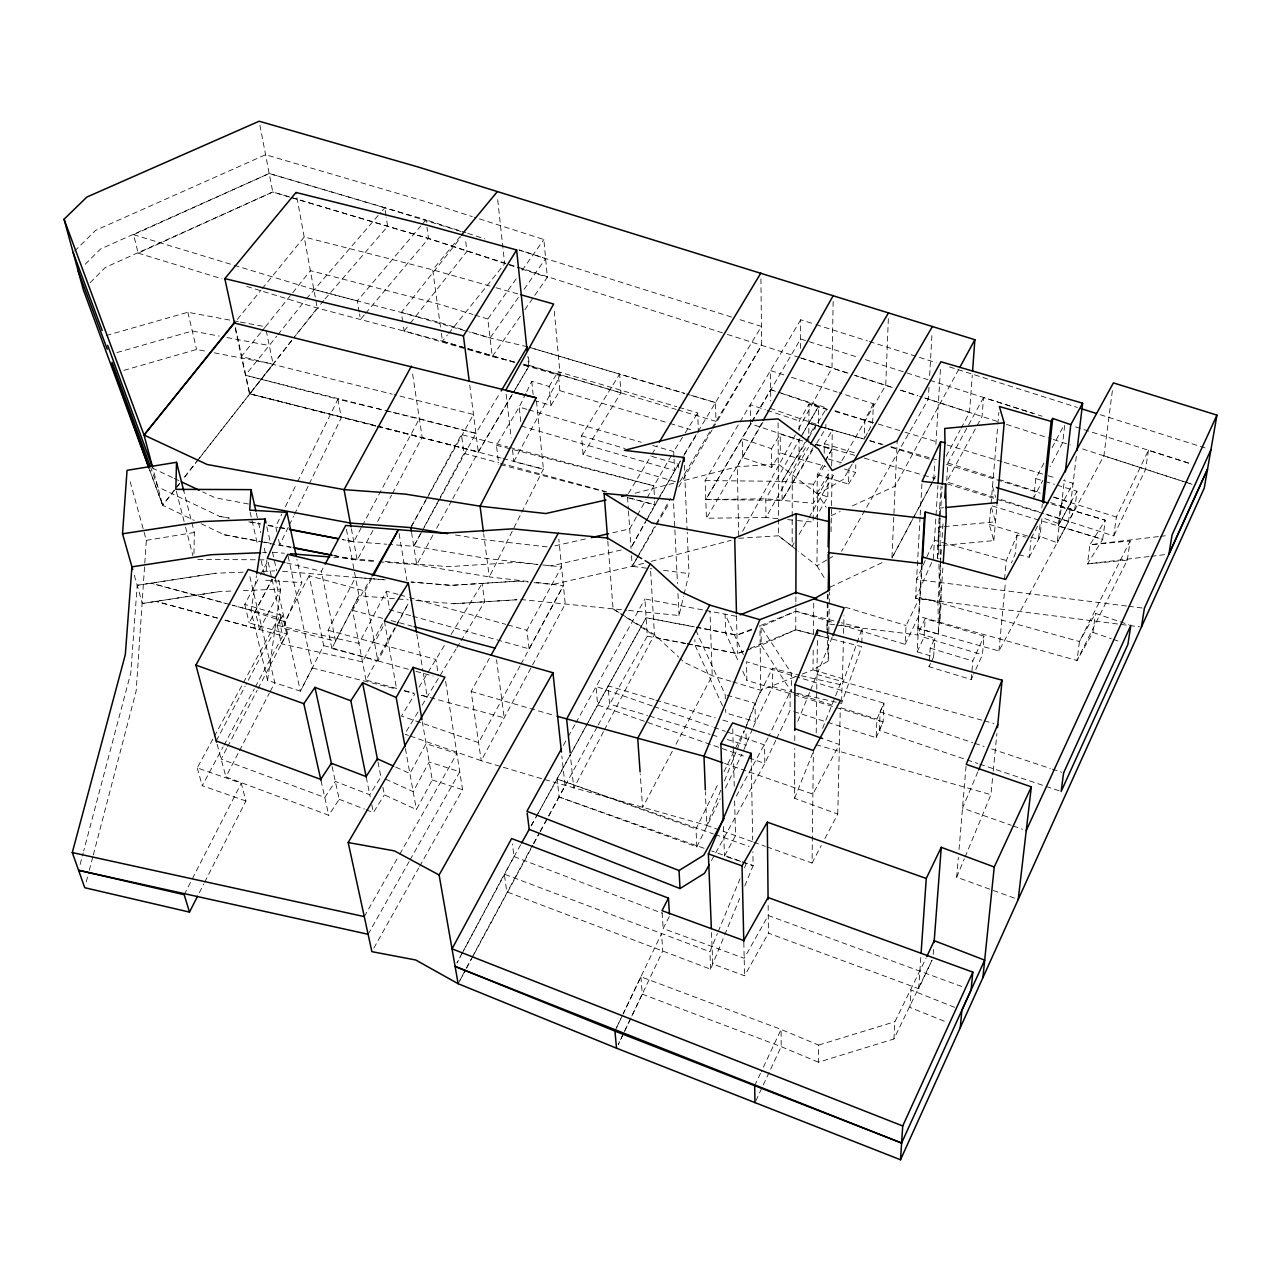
<?xml version="1.0" encoding="UTF-8"?>
<svg xmlns="http://www.w3.org/2000/svg" width="1281" height="1281" viewBox="0 0 1281 1281"><rect width="100%" height="100%" fill="white"/><g stroke="black" fill="none" stroke-linecap="round" stroke-linejoin="round"><path stroke-width="0.75" stroke-dasharray="5 3.75" d="M738.785 538.308L778.576 535.778L792.154 546.395L792.186 518.517M792.202 516.531L792.266 474.723L808.487 447.437M824.916 838.543L837.758 814.059L794.604 798.303L794.748 748.456M794.764 740.626L794.796 732.492M746.567 650.364L761.234 645.24L795.757 629.788L795.853 603.783M795.853 601.814L795.869 595.777M738.224 424.924L705.126 480.583L706.439 518.229L765.942 517.508L799.008 458.854L799.104 440.04L802.034 434.948M799.136 430.48L799.184 420.921L809.048 404.091L827.67 409.392M800.577 348.4L800.705 319.77L814.076 323.997M808.727 442.073L809.048 404.091L826.133 409.007L826.069 412.834M824.468 465.724L813.547 484.298L813.147 522.088L795.453 520.374M815.084 429.167L815.132 425.34L832.314 430.096L831.641 468.045M813.211 650.156L812.987 669.851L802.178 674.078M813.387 634.415L813.739 602.903M766.935 846.885L812.074 863.042L813.387 750.474M815.1 518.709L827.798 496.852L817.07 493.345L817.294 474.562L824.147 462.729M817.454 522.008L816.91 565.786L826.005 580.581M817.486 520.022L817.79 494.146L778.272 464.074L737.264 466.732L681.364 481.208M816.205 733.004L817.422 637.986M824.179 453.266L824.323 443.706L832.314 430.096M816.686 443.258L825.829 428.158L825.893 424.315M768.152 905.411L768.44 933.16L918.653 988.708L932.056 960.126L893.93 1038.987L818.399 1062.221L818.671 1045.072L781.106 1029.444L640.9 976.795L621.621 1017.082M827.798 496.852L828.231 470.431M827.366 594.128L827.078 629.708M827.478 633.887L828.167 594.544M833.146 301.451L831.993 368.015L796.43 432.978M822.578 728.377L842.466 678.69L812.987 669.851L828.263 661.06L829.255 605.833M829.287 603.863L829.512 592.03M193.959 553.616L194.344 532.48L183.743 490.751M831.049 531.791L832.17 470.495M837.758 814.059L840.288 708.441M841.649 701.604L842.049 685.047L856.413 644.615M842.466 678.69L843.378 641.285M843.571 633.406L844.003 615.681M817.294 474.562L848.55 484.122L849.031 465.019M848.55 484.122L855.612 472.449L855.82 464.795M861.793 642.918L862.273 628.074L841.393 622.79M868.486 431.04L872.665 422.97L873.322 403.787L839.055 392.707M888.341 318.649L885.731 385.325L839.936 464.138M827.526 722.276L876.172 737.712L876.925 719.105L883.954 703.189L746.519 661.733L746.871 680.403L792.282 694.222M879.342 730.474L880.143 711.836L883.954 703.189L883.121 721.844L879.342 730.474L977.819 763.508M932.808 481.448L891.944 558.004L897.18 440.824M841.041 624.952L905.091 644.359L906.083 625.496L919.742 597.41L1079.467 641.525L1095.495 613.423L1128.961 624.76M920.078 516.996L915.547 598.227L1127.568 625.272M920.19 515.01L921.952 483.305M928.981 387.374L928.325 399.16L841.537 551.278M929.654 375.589L932.088 332.403M893.93 1038.987L894.923 1021.694L925.971 958.3M836.717 625.048L917.58 634.944L921.583 565.513M931.335 661.749L933.641 656.801L917.132 651.821L918.221 633.246L925.17 618.691L984.048 636.145L982.431 654.751L973.624 674.206M922.224 565.049L917.58 634.944M266.208 570.974L266.88 559.861M917.132 651.821L924.033 637.314L925.17 618.691M933.737 479.702L934.81 462.009M935.883 444.315L940.542 367.647M93.321 854.907L136.17 690.923L146.338 540.358L129.653 479.799M933.289 558.996L937.9 485.403M972.823 675.984L971.222 679.522L929.029 666.696L929.253 662.998M929.382 661.14L930.198 648.154L934.858 638.226L918.221 633.246M937.404 558.356L939.005 518.084M939.133 516.099L941.039 486.22M937.564 558.132L942.176 486.524M933.641 656.801L934.858 638.226M1112.372 390.753L1103.886 455.812L998.924 650.956L918.557 628.587L938.429 634.095L937.964 601.045L940.302 565.369M940.43 563.384L941.471 547.515M942.127 537.604L943.168 521.751M983.536 397.526L947.86 462.985L946.611 481.864L982.047 416.501L983.536 397.526L1032.726 413.235M938.429 634.095L943.056 564.921M918.653 988.708L920.959 955.226M243.166 572.159L215.592 573.248L137.195 585.305L130.79 672.925L83.697 850.936M961.118 428.222L969.525 412.434L972.279 375.093M933.192 954.409L933.641 948.42M971.222 679.522L972.775 660.98L984.048 636.145M1014.488 898.125L956.683 877.213L958.364 857.405M959.021 849.575L966.034 766.342M943.088 545.402L993.832 540.598L989.284 524.409L990.789 506.716M944.337 526.619L995.497 521.767L990.902 505.547L997.675 426.173M997.851 424.203L998.86 412.418M993.832 540.598L997.002 504.538M1004.544 579.284L1006.306 560.502L1017.082 535.042L1025.857 537.155M998.924 650.956L1005.505 581.446M965.057 857.037L990.934 794.684L993.047 772.971M993.239 771.002L996.906 733.485M1017.082 535.042L1015.241 553.872L1011.414 562.951M1043.951 463.098L1035.769 478.582L1033.815 497.508L1042.846 480.327M1018.715 554.705L1029.171 557.251L1030.933 540.294M989.284 524.409L1038.491 539.365L1040.172 523.641M1041.853 507.9L1042.286 503.977M1041.901 518.757L1039.996 536.451L1038.491 539.365M1064.671 425.42L1062.75 442.521L1050.084 466.588M1060.428 506.7L1105.295 520.198L1102.701 539.397L1058.218 525.883L1060.428 506.7L1073.094 483.321L1063.55 480.423M1029.171 557.251L1039.996 536.451L1057.177 542.712L1064.431 479.751M1076.296 456.42L1068.562 521.463L1057.177 542.712M947.027 483.818L1068.562 521.463L1074.679 510.126L1076.969 491.199L1056.361 484.891M905.091 644.359L918.653 616.337L1077.001 660.468L1092.917 632.43L1095.495 613.423M1046.049 514.145L1113.749 535.922L1116.375 517.012L1148.449 450.288L1190.385 463.658L1072.533 425.933M288.177 556.306L312.308 667.993L300.427 691.18L267.569 680.371L280.715 589.116L278.553 579.38M1127.312 560.117L1130.114 540.95L1089.939 544.777L1087.457 563.912L1127.312 560.117L1077.001 660.468L1079.467 641.525L1130.114 540.95M1148.449 450.288L1145.614 469.342L1113.749 535.922M267.569 680.371L251.06 610.925L256.44 575.713M628.587 610.445L679.026 615.504L683.558 596.45M684.022 594.544L689.002 573.6L687.208 532.255M86.259 881.92L88.789 872.281M89.286 870.343L92.824 856.845M80.111 864.483L83.185 852.874M857.053 642.774L862.273 628.074M752.523 728.857L742.772 752.379M753.228 727.032L772.587 686.616L772.443 668.218L799.392 675.327M746.583 725.174L755.037 703.253L772.443 668.218M720.787 790.185L706.744 825.364L543.56 779.248M724.486 780.93L736.319 751.323M737.071 749.465L744.469 730.955M745.206 729.113L760.738 690.235L759.905 625.528M794.604 798.303L813.099 752.107M797.791 721.363L809.768 692.06M810.521 690.219L832.218 637.105M520.646 844.771L504.298 874.17L506.812 891.832L710.619 969.205L724.277 935.915M724.71 934.858L739.665 898.429M744.773 885.988L753.116 865.636L752.876 851.737M710.619 969.205L709.898 951.719L717.424 933.481M718.177 931.655L740.002 878.766M744.517 867.813L746.775 862.353M354.533 572.303L358.952 595.729L335.574 641.189L283.037 628.202L301.868 582.615L296.904 559.205M956.683 877.213L964.305 858.862M977.835 771.803L962.511 808.135L1011.253 825.284M876.172 737.712L883.121 721.844L835.82 707.448M931.671 562.567L915.547 598.227L937.964 601.045M929.029 666.696L930.566 663.398M755.838 1100.843L781.17 1046.641L781.106 1029.444L761.282 1071.653M754.669 1085.712L760.45 1073.414M640.9 976.795L642.261 994.152L618.243 1044.591L662.725 951.046L661.572 933.513L623.399 1013.351M616.625 1027.538L622.55 1015.112M775.774 740.45L764.805 763.444L711.227 861.088M776.606 738.689L790.105 710.395L790.105 691.772L768.856 736.111M614.928 1031.093L620.789 1018.827M768.008 737.872L734.67 799.216M291.347 547.147L279.738 544.873L288.401 526.955M289.266 525.178L293.605 516.227M294.47 514.434L308.337 485.771M309.201 483.994L341.29 417.734L337.912 399.208L245.392 375.221L276.712 336.198M587.306 723.781L557.155 779.04L559.14 797.022L696.816 846.869L720.226 798.736M725.43 788.039L741.907 754.157M276.92 532.015L275.719 526.523L281.852 513.969M285.359 506.796L296.744 483.481M297.624 481.688L337.912 399.208L384.444 410.352M525.899 393.347L519.189 407.102L496.452 445.276L498.725 464.154M526.731 391.634L531.759 381.306L549.117 386.446L550.942 405.404L533.713 400.264M696.816 846.869L695.999 828.967L718.753 782.451M724.005 771.722L744.133 730.586M199.34 892.713L203.823 883.89M204.72 882.129L245.92 801.009L241.26 783.235L197.242 767.911L213.335 738.224M408.335 669.258L377.895 660.884L364.909 591.005L309.121 575.729L323.693 645.576L300.427 691.18L275.079 577.891M184.176 894.698L191.429 880.543M192.326 878.782L241.26 783.235M395.413 627.834L377.895 660.884L331.843 648.49L358.952 595.729L408.191 599.844M961.711 986.498L768.264 915.499L744.181 958.316L663.158 928.517L669.547 916.043M331.843 648.49L328.096 630.284L355.494 577.411L385.261 579.861M332.083 766.486L339.193 799.28L328.753 815.276L225.92 776.927L238.586 752.491M239.483 750.762L269.346 693.197M270.243 691.452L274.774 682.725L249.539 575.201M865.139 437.51L867.637 432.658M382.427 623.671L362.475 661.893L281.42 643.799L277.224 625.352L282.509 615.488L244.751 604.424L259.563 576.594M873.322 403.787L864.883 419.96L864.291 439.127L824.179 427.614M225.024 620.132L259.547 629.531L280.715 589.116L239.675 590.733M226.657 748.504L221.133 759.073L324.782 797.487L335.334 781.426L369.761 794.732L380.905 776.991M227.586 746.743L257.113 690.347M258.041 688.586L286.656 633.967L282.509 615.488L246.112 684.39M812.074 863.042L821.249 845.54M1031.125 538.42L1038.395 524.521M397.959 594.384L386.414 591.165L358.92 643.43L277.224 625.352M603.447 731.707L573.776 788.247L570.317 754.621M604.376 729.946L654.447 634.543L650.444 567.723M281.42 643.799L286.656 633.967L249.187 622.886L272.068 579.508M259.547 629.531L255.255 611.341L272.004 579.636M216.249 740.93L245.183 686.152M309.121 575.729L284.878 621.733L251.06 610.925M333.717 555.618L357.207 560.101L372.979 530.27M377.623 521.495L391.538 495.187M392.466 493.425L422.138 437.285L412.338 372.066M672.301 751.242L642.598 807.462L640.228 773.868M676.016 744.213L712.22 675.695L709.962 610.973M335.574 641.189L321.387 571.278L324.189 565.978M396.325 626.105L408.319 603.495L395.749 626.121M458.134 983.712L471.248 958.973M472.177 957.211L532.496 845.284M1052.149 447.597L1063.983 425.228M260.491 574.865L266.96 562.679M361.274 527.66L353.78 541.719L342.123 539.525L353.78 541.719L386.686 544.233M362.219 525.899L419.351 418.711L475.924 433.346L500.166 392.61M891.944 558.004L911.576 521.175M912.504 519.413L936.811 473.826M946.163 456.276L960.19 429.968M328.096 630.284L374.5 642.678L384.748 623.495M462.537 952.504L456.965 962.944L460.728 955.962M463.466 950.758L504.298 874.17L709.898 951.719M245.92 801.009L202.238 785.717L223.07 746.951M224.015 745.19L254.327 688.794M255.271 687.032L282.717 635.936L278.601 617.73L232.87 605.353M382.891 787.142L384.396 794.877L416.389 809.544L432.241 779.937L422.33 721.715M461.672 954.217L514.081 856.573L512.352 843.955M420.392 534.033L413.763 546.298L388.607 544.377M424.187 527.019L439.335 498.982M440.28 497.22L463.962 453.394L461.432 434.547L507.612 446.861M379.032 561.799L416.741 564.713L489.294 576.93L543.416 469.15L513.841 461.624L560.213 375.701L554.016 308.016M520.07 665.88L478.598 742.66L401.465 716.031L414.9 693.934M520.999 664.134L563.416 585.593L530.27 582.263M460.023 980.205L465.708 969.701M466.652 967.94L473.281 955.674M474.226 953.929L532.88 845.284M533.825 843.538L539.509 833.018M540.454 831.273L565.049 785.717L561.863 755.982M1058.218 525.883L1076.969 491.199M214.279 736.479L278.601 617.73M412.61 616.193L529.101 648.843L563.416 585.593M548.668 815.981L597.186 726.855M598.131 725.094L647.289 636.145L644.935 598.964L703.605 610.076M411.713 525.834L427.966 495.987M428.927 494.242L461.432 434.547M588.251 722.052L646.12 617.714L694.286 626.745M958.748 369.344L895.147 486.123L849.063 507.42M740.578 861.44L724.454 856.044L735.534 835.676L734.605 800.049M364.909 591.005L371.618 578.74M432.834 535.218L416.741 564.713L411.361 531.343M436.629 528.284L451.777 500.535M452.737 498.789L478.309 451.953L514.61 390.433M529.101 648.843L526.939 630.236L561.574 566.842L539.942 564.697M742.628 531.295L795.469 434.739M421.417 532.4L413.763 546.298L486.892 558.484L537.524 564.329M422.378 530.67L437.67 502.857M438.63 501.127L475.924 433.346L245.392 375.221M531.151 825.877L535.01 818.863M535.97 817.118L585.129 727.736M586.09 725.991L646.12 617.714L694.606 626.985M396.694 688.457L365.982 680.051L394.788 627.85M541.671 778.688L481.224 760.706L471.136 691.436L489.326 658.418M533.456 843.571L539.157 833.226M540.118 831.497L547.724 817.71M563.4 745.382L567.227 738.448M568.188 736.719L574.913 724.582M575.874 722.836L644.935 598.964M410.753 527.596L426.205 499.75M427.165 498.005L473.506 414.468L394.164 394.644M647.241 518.533L630.973 547.772L645.48 522.184M648.202 516.819L658.834 497.941M531.215 825.749L536.979 815.356M537.94 813.627L557.155 779.04L713.293 833.883M373.828 948.164L418.679 868.07M419.656 866.34L462.569 789.72L445.58 681.14M636.449 516.867L629.692 528.925L610.525 533.264M637.41 515.138L646.104 499.638M647.065 497.909L671.692 454.995M761.506 423.515L737.264 466.732L738.753 536.323M711.499 932.536L712.748 964.001L744.581 975.786L768.44 933.16M368.111 934.281L409.055 861.681M410.032 859.951L459.767 771.77L429.183 761.971L413.171 791.674L384.492 778.624M638.098 555.906L632.222 566.33L553.072 584.376L535.666 582.343M639.075 554.161L670.427 498.533M646.457 520.486L657.089 501.72M658.066 500.006L680.435 460.76M365.982 680.051L352.547 610.364L371.09 577.731M364.268 916.604L398.759 855.884M399.752 854.139L456.901 753.516L426.077 743.717L409.888 773.5L395.429 766.967M801.057 436.677L818.671 406.141L781.746 393.475M763.044 422.041L706.439 518.229M802.755 441.064L780.209 434.067L780.273 452.882L799.008 458.854L806.79 445.308M659.811 496.227L682.869 457.109M817.07 493.345L829.704 471.424M751.13 423.531L705.783 499.558L782.115 500.359L815.661 444.939M752.107 421.833L800.625 338.953L857.79 357.255M803.011 433.25L818.671 406.141L818.447 425.004L770.81 408.511M825.124 461.048L831.977 449.215L817.358 445.131M792.154 546.395L794.14 542.968M799.12 534.401L808.087 518.981M809.08 517.268L834.956 472.705M636.273 559.429L632.222 566.33L651.805 568.844M637.281 557.699L655.472 526.619M656.48 524.89L669.627 502.44M678.738 486.908L712.092 429.92M713.101 428.19L761.635 345.31L760.93 278.906M825.028 461.112L831.977 449.215L814.924 444.459M828.118 478.053L813.355 503.337L765.766 498.789L705.783 499.558L770.682 389.664L776.334 391.522M852.201 464.026L843.17 479.494L817.79 494.146L826.133 507.356M812.939 447.854L782.115 500.359L782.05 481.336L805.109 442.313M515.602 388.719L528.717 366.51L527.692 356.63M512.336 394.292L478.309 451.953L377.623 426.333M513.345 392.594L529.357 365.469L528.396 356.118M806.117 440.616L815.132 425.34M800.705 319.77L739.233 423.242M771.642 467.469L771.498 448.686L742.323 438.759L742.676 457.541L771.642 467.469L780.273 452.882M771.498 448.686L780.209 434.067M680.259 481.192L710.891 429.904M711.916 428.206L761.635 345.31L799.664 357.591M628.427 493.473L651.02 455.876M652.045 454.163L657.169 445.628M684.566 453.922L761.426 326.431L736.815 318.697M550.942 405.404L559.861 390.673L558.116 371.698L676.672 406.685M418.022 712.044L404.7 734.093L408.431 735.39M422.122 705.271L456.1 649.003M456.949 647.61L460.183 642.261M461.048 640.82L484.618 601.83L482.152 583.431L451.072 585.353L411.425 582.054M549.117 386.446L558.116 371.698M419.047 687.128L445.948 642.934M451.12 634.431L482.152 583.431L518.565 581.078L528.316 582.054M705.126 480.583L782.05 481.336L807.687 439.287M808.711 437.606L826.133 409.007M675.471 481.784L583.063 454.435L620.917 392.835L619.652 374.084L529.309 347.327M683.894 455.444L698.401 431.937L697.697 412.882L678.578 407.246M583.063 454.435L581.478 435.764L619.652 374.084L684.791 393.459L529.341 347.343M673.95 457.253L673.678 451.553L684.118 434.739M685.159 433.058L697.697 412.882M366.158 809.768L373.347 812.554L384.396 794.877M520.374 316.151L492.256 356.646L404.123 331.042L403.003 323.597M524.874 309.666L547.355 277.272L543.849 239.515L474.21 217.21M518.405 297.432L490.063 337.976L469.278 331.987M524.073 289.33L545.61 258.538L734.926 318.104M514.514 361.947L492.256 356.646L487.821 319.017L517.556 276.84M522.12 270.339L543.849 239.515M179.74 483.257L162.623 505.258L194.216 520.406M184.624 476.98L195.625 462.841M196.842 461.272L292.725 339.161M179.804 483.289L162.623 505.258L149.509 469.615M184.72 477.012L198.219 459.751M199.452 458.182L273.093 364.06L265.439 326.751L310.37 270.643L437.317 303.629L472.849 314.453M375.701 425.836L249.843 393.811L292.741 339.225M404.123 331.042L409.055 324.798M410.288 323.228L466.925 251.396L465.323 238.33M277.961 334.645L305.166 300.378M306.399 298.825L380.937 212.262M402.714 321.739L401.305 312.42L460.904 237.417M246.753 286.432L317.24 308.048L442.441 341.21L447.421 335.014M448.67 333.46L504.666 263.726L497.316 196.137M237.385 319.401L261.004 290.147M262.237 288.625L304.189 237.017L432.69 269.827L494.13 287.2M260.603 332.692L241.308 356.47L392.226 394.164M261.82 331.203L265.439 326.751L240.22 322.043M460.375 236.328L432.69 269.827L441.096 331.299M364.316 314.886L360.457 319.481L359.529 313.893M365.597 313.365L428.527 238.49L426.989 227.313M359.208 312.036L357.335 300.875L420.889 225.856M422.154 224.351L425.965 219.852L465.852 232.742M323.757 300.491L293.941 337.608L317.24 308.048L296.007 192.47M325.054 298.969L387.631 226.433L386.221 217.113M382.234 210.789L384.812 207.81L460.952 231.493M90.15 282.653L105.33 267.441L272.757 191.99L289.858 197.098M85.203 264.254L100.51 249.026L269.186 173.479L425.965 219.852L426.733 225.44M74.554 251.14L95.611 230.356L265.583 154.713L423.387 200.941L472.321 216.617M826.757 559.989L816.91 565.786L798.335 551.246M828.407 559.012L833.323 556.114M830.056 587.146L883.105 562.167M831.353 515.619L840.208 511.519M385.933 215.256L384.812 207.81L269.186 173.479L133.592 234.711L138.172 253.142L272.757 191.99L428.527 238.49L725.606 333.877M815.148 634.736L861.665 646.633L841.601 703.445L791.61 691.964L761.234 645.24L761.01 626.761L795.821 611.245L839.487 622.31M687.385 643.895L737.392 653.566L748.328 649.099M750.154 648.362L795.757 629.788L816.237 634.992M751.675 629.131L736.959 635.104L696.544 627.354M760.882 625.416L795.821 611.245L833.499 622.662M794.973 676.88L760.738 690.235L732.748 681.844M687.417 643.751L737.392 653.566L744.725 651.004M751.755 629.964L736.959 635.104L696.224 627.13M818.671 1045.072L894.923 1021.694M123.841 370.385L196.585 349.473L206.401 351.346M116.843 352.579L192.262 331.01L219.227 336.086M106.179 335.526L187.859 312.26L238.282 321.675M643.638 563.336L632.222 566.33L631.213 551.487M651.26 561.334L731.179 540.31M635.104 493.185L679.442 481.704M621.237 549.981L551.166 565.914L545.322 565.241M554.977 545.834L587.547 538.468M146.338 540.358L194.344 532.48M134.329 575.233L142.367 603.479L220.14 591.502L231.861 591.037M142.367 603.479L220.14 591.502M137.195 585.305L215.592 573.248M1158.376 536.595L1089.939 544.777L1105.295 520.198L1049.86 503.577M1160.33 536.371L1168.144 535.426M1149.041 556.546L1087.457 563.912L1102.701 539.397L990.902 505.547M1151.027 556.306L1164.925 554.641M943.617 507.708L939.646 508.077L939.71 512.048M942.368 526.795L938.429 527.18L938.893 558.852M937.228 545.962L941.135 545.594M518.565 581.078L451.072 585.353L410.929 581.99M516.932 599.748L453.778 603.735L410.16 600.02M453.778 603.735L516.803 599.748M262.589 552.655L266.56 552.495M262.861 571.374L274.678 570.91M197.802 559.413L264.911 559.845M265.663 580.229L301.868 582.615M333.973 555.538L357.207 560.101L377.046 561.638M272.517 552.255L284.366 553.232M333.749 557.283L377.206 560.854M385.101 561.494L448.318 566.682L516.355 562.359L537.988 564.505M282.589 571.326L385.661 579.909M782.05 481.336L813.547 484.298M777.743 518.661L765.942 517.508L765.766 498.789L799.104 440.04L750.57 423.771L750.266 404.684L765.317 409.68M787.575 519.606L793.483 520.182M520.743 599.508L626.633 610.236M547.259 546.907L484.442 539.749L455.347 534.946M527.948 581.446L489.294 576.93L483.658 533.713M834.748 624.792L826.853 623.831L827.254 633.823M1126.559 606.025L916.588 579.54L934.457 540.246L1006.306 560.502M1128.529 606.281L1142.396 608.027M1129.538 625.528L1139.45 626.793M663.558 570.333L689.002 573.6M219.627 516.387L229.299 518.132L219.627 516.387L157.771 486.924L150.95 468.302M250.564 521.975L260.251 523.721M267.985 525.114L275.719 526.523M201.229 523.769L224.047 534.721L262.445 541.719M264.366 542.071L270.131 543.112M248.434 503.993L215.128 497.765L202.67 491.888M226.929 337.544L269.298 345.534M248.786 521.895L260.459 524.105M268.225 525.562L277.945 527.404M279.899 527.772L287.681 529.245M705.559 610.445L736.527 616.337M647.289 636.145L685.495 643.382M214.247 352.835L273.093 364.06M224.047 534.721L259.29 541.447M261.26 541.815L290.627 547.419M685.463 643.526L658.53 638.322L624.423 616.241M279.626 527.276L287.424 528.797M801.33 675.776L842.049 685.047M527.42 346.767L490.063 337.976L465.9 330.546M523.801 364.14L620.917 392.835M386.382 410.817L419.351 418.711M286.608 562.951L321.387 571.278M375.941 426.109L249.411 393.715L234.839 326.767M377.863 426.573L478.309 451.953L469.727 385.069M312.308 667.993L396.598 689.114M404.252 691.019L413.827 693.421M421.497 695.343L427.246 696.784L423.338 673.262M249.411 393.715L376.086 425.66M378.007 426.141L501.063 458.022M818.111 635.472L827.414 637.826M795.757 629.788L813.211 634.255M496.452 445.276L653.822 485.851L654.575 499.094M500.647 464.651L604.76 491.744M627.898 497.765L654.895 504.778L654.687 500.999M234.151 265.263L313.829 289.474L357.335 300.875M313.829 289.474L439.895 322.556L464.042 329.986M503.001 458.518L543.416 469.15L536.339 399.752M352.547 610.364L383.339 618.531M391.041 620.564L412.226 626.185M509.534 447.373L653.822 485.851M463.962 453.394L498.677 462.745M500.615 463.258L606.682 491.808M629.82 498.037L654.895 504.778M230.132 604.552L150.934 583.159L225.248 603.287M232.069 605.08L255.255 611.341M374.5 642.678L435.892 659.427L438.502 675.824M225.12 620.212L282.717 635.936M404.38 690.555L413.971 693.181M421.657 695.279L504.202 717.856L496.532 659.747M415.957 671.356L433.074 676.08M816.958 674.479L982.383 720.306M984.304 720.835L993.928 723.509M399.88 594.912L407.582 597.058M409.52 597.603L505.755 624.343M507.692 624.888L526.939 630.236M410.705 615.649L389.696 609.756L386.414 591.165M496.051 287.745L519.093 294.262M799.008 458.854L825.877 466.428M772.587 686.616L791.61 691.964L791.626 673.566L761.01 626.761M323.693 645.576L377.895 660.884M835.116 411.505L876.348 423.451M808.887 423.226L822.21 427.037L808.887 423.226L818.303 425.965M824.115 427.582L862.193 438.486M869.799 440.664L883.137 444.475M890.743 446.653L936.427 459.719M727.08 695.247L755.037 703.253L755.31 721.571L725.751 713.037L725.638 709.37M816.045 744.709L990.934 794.684M401.305 312.42L467.389 331.443M526.811 409.312L519.189 407.102L521.047 424.139M528.717 409.856L641.253 442.233M652.702 445.516L673.678 451.553M816.397 444.283L854.699 455.331M864.259 458.102L921.712 474.691M923.633 475.235L935.114 478.55M471.136 691.436L555.185 715.727M820.192 426.509L825.829 428.158M521.255 426.029L674.575 470.543L674.03 459.158M441.369 333.268L442.441 341.21L514.626 362.347M524.121 365.133L560.213 375.701M442.441 341.21L513.377 362.011M522.968 364.829L528.717 366.51M581.478 435.764L625.192 448.59M651.789 456.388L678.386 464.186L678.642 469.807M828.423 458.966L841.537 462.825M715.439 402.57L686.664 394.036L715.439 402.57L715.999 421.369L677.905 409.952M291.748 197.658L428.527 238.49L519.301 268.241M559.861 390.673L668.042 422.89M669.931 423.451L690.811 429.663M924.033 637.314L982.431 654.751M653.983 699.522L608.043 685.783L609.548 704.054L647.513 715.487M655.904 700.099L715.246 717.84M722.9 720.13L730.57 722.42M529.357 365.469L676.064 409.376M845.284 607.226L906.083 625.496M730.875 681.284L712.22 675.695L684.342 662.389L680.067 658.402M824.323 443.706L854.283 452.769M930.198 648.154L972.775 660.98M649.419 716.063L710.17 734.381M712.076 734.942L719.666 737.232M727.256 739.521L746.247 745.254L745.958 730.65M878.27 424.027L903.089 431.585M905.01 432.177L937.484 442.057M947.027 444.955L1002.415 461.817M1004.336 462.393L1046.353 475.187M1048.258 475.763L1055.912 478.085M474.723 315.03L487.821 319.017M133.592 234.711L232.245 264.687M794.188 694.798L833.931 706.872M1035.769 478.582L1043.262 480.871M1045.136 481.448L1054.487 484.314M844.467 469.038L855.612 472.449M870.023 440.888L881.504 444.411M891.064 447.341L933.128 460.263M946.515 464.379L1040.22 493.153M1053.606 497.252L1116.375 517.012M138.172 253.142L221.997 278.842M1050.532 502.664L1074.679 510.126M793.884 692.957L833.515 705.431M841.073 707.817L876.925 719.105M815.981 324.605L867.493 340.922M869.399 341.531L936.171 362.699M949.525 366.926L1077.353 407.438M1100.251 414.692L1207.102 448.558M519.253 250.131L545.61 258.538L519.029 249.939M727.368 334.437L761.635 345.31M793.836 711.579L825.653 721.667M865.267 359.625L928.02 379.704M929.926 380.313L1042.11 416.213M801.57 358.2L852.377 374.58M854.219 375.173L893.145 387.727L855.356 375.573M1103.886 455.812L1183.388 481.464M1185.277 482.072L1192.851 484.522L1189.088 483.321M969.525 412.434L924.626 397.943M997.05 421.353L919.646 396.341M1006.434 424.379L1051.493 438.903M1053.366 439.495L1070.275 444.971M1187.199 482.713L1081.58 448.622M521.175 268.85L547.355 277.272M947.86 462.985L997.034 478.806M998.924 479.414L1040.54 492.801M1053.783 497.06L1070.804 502.552L1059.355 523.833L1042.029 517.588M432.241 779.937L462.569 789.72M467.757 233.35L484.842 238.89M800.529 357.847L847.798 373.123M900.735 390.241L917.756 395.733M783.86 374.853L770.538 370.529L770.762 400.969M791.482 377.319L837.166 392.098M948.484 482.473L993.512 497.092M1001.021 499.526L1038.539 511.711M900.543 390.129L917.212 395.541M778.224 392.13L827.334 408.175M834.892 410.641L872.665 422.97M767.191 410.304L799.184 420.921M880.143 711.836L972.807 742.692M974.697 743.316L984.16 746.471M991.718 748.985L1050.34 768.504M1052.245 769.128L1061.693 772.267M979.725 764.149L1059.259 790.841M742.372 862.033L753.116 865.636L711.692 850.984M770.682 389.664L779.905 392.835M1092.917 632.43L1111.332 638.723M1113.189 639.347L1120.555 641.877M652.221 705.943L596.017 686.44L597.651 704.95L746.022 756.879M654.095 706.6L712.156 726.759M714.029 727.416L725.27 731.323M727.144 731.963L764.597 744.982L764.805 763.444L747.912 757.535M724.63 763.428L812.875 794.124L839.423 744.501L824.548 739.233M410.304 736.047L481.224 760.706L565.225 604.04L558.852 539.189M1013.127 825.941L1022.494 829.239M715.182 834.539L749.033 846.437M559.14 797.022L704.15 848.31M752.331 841.681L706.744 825.364L705.399 791.786M753.756 842.177L765.398 846.357M557.155 779.04L695.999 828.967M642.261 994.152L781.17 1046.641L818.399 1062.221M514.081 856.573L662.149 913.209M339.193 799.28L364.364 809.064M954.633 1007.346L911.111 990.005L909.99 1007.442L945.906 1021.854M172.423 477.573L152.855 468.318L162.623 505.258L149.685 469.903M174.2 478.421L179.548 480.935M607.802 541.174L613.055 608.875L619.684 612.991M621.333 614.015L654.447 634.543L678.642 657.089M613.055 608.875L622.806 615.184M796.974 550.19L778.576 535.778L778.079 420.889M695.903 630.332L725.206 694.718L725.366 700.211M722.516 705.895L695.055 645.192L694.83 639.667M743.348 654.687L725.11 614.159L725.638 632.91L738.705 662.133M742.788 671.276L746.871 680.403M992.535 486.38L995.625 497.204M197.242 767.911L202.238 785.717M217.113 744.149L225.92 776.927M176.33 491.231L185.088 525.306M185.569 527.196L192.871 555.602M244.751 604.424L249.187 622.886M187.859 312.26L196.585 349.473M250.115 512.048L257.657 545.162M261.212 560.742L264.767 576.338M256.312 513.04L258.073 520.839M258.522 522.792L260.716 532.544M264.238 548.156L266 555.97M268.177 562.215L283.037 628.202M266.848 526.795L270.755 544.329M272.485 552.111L276.648 570.83M321.019 780.641L328.753 815.276M278.521 539.365L279.738 544.873M235.416 327.424L249.843 393.811M366.238 777.247L370.193 796.862M371.778 804.708L373.347 812.554M377.991 762.003L381.001 777.471M259.899 125.17L272.757 191.99M346.43 529.357L354.164 570.349M351.378 528.781L357.207 560.101M384.396 620.965L396.646 689.226M405.404 748.616L416.389 809.544M416.821 634.047L423.002 671.292M399.096 533.553L406.91 580.469M506.171 394.26L511.135 437.846M512.48 449.727L513.841 461.624M531.759 381.306L533.136 394.58M627.53 497.156L628.347 509.021M628.475 510.991L631.021 548.54M662.133 912.632L663.158 928.517M673.614 503.769L677.473 583.576M677.969 593.551L679.026 615.504M684.31 465.307L687.128 530.286M827.158 631.677L828.263 661.06M723.509 826.469L724.454 856.044M732.748 728.809L734.253 786.198M736.511 615.713L737.392 653.566M743.813 942.48L744.581 975.786M751.194 757.279L752.668 840.032M939.742 514.033L940.43 559.653M940.446 561.638L941.071 603.287L939.806 622.214L938.909 560.838M217.354 618.05L155.994 601.349L217.434 618.115"/><path stroke-width="1.5" d="M794.796 730.506L794.925 684.63L817.534 630.076L1002.094 680.179L997.483 727.56M795.885 593.776L796.142 513.729L829.431 521.735L828.231 590.605M817.486 634.031L817.534 630.076M828.167 546.987L828.839 507.58L924.29 518.437L921.68 563.864M132.712 569.581L122.528 533.793L127.043 470.335L176.522 462.297L175.833 489.342L251.044 489.63L255.88 511.087M922.672 557.443L925.298 512L946.227 517.476L943.184 562.935M938.012 483.417L940.622 441.657L944.994 442.762L942.304 484.538M405.036 746.647L396.181 697.521L413.074 667.369L444.955 677.201L348.192 842.53L371.874 951.655L415.717 959.997L458.134 983.712L616.529 1048.194L900.511 1159.769L902.721 1125.967L972.823 972.135L768.072 897.517L743.765 940.51L662.005 910.647L668.458 898.125L511.615 838.543L452.033 948.821L902.721 1125.967M944.738 497.957L945.65 484.09L922.064 481.32L940.622 441.657M251.044 489.63L249.667 510.11L286.944 512.4L296.071 555.314M921.087 953.256L926.259 878.446L941.263 847.317L994.248 866.997L982.879 977.723L900.511 1159.769M972.567 371.17L974.873 339.721L418.775 167.187L259.146 121.231L86.868 197.05L64.05 219.227L83.265 289.57L148.82 467.741M934.089 942.48L941.263 847.317M997.114 503.305L1004.192 422.826L999.356 406.525L1051.125 421.385L1052.694 418.439L1070.788 424.668L1065.344 471.888M960.27 1027.618L961.887 1010.245L984.689 960.126L934.233 940.686L926.803 956.539M972.823 972.135L971.094 989.941L901.6 1143.036L614.928 1031.093L455.107 966.418L901.6 1143.036M1042.494 502.008L1051.125 421.385M1043.599 503.017L1052.694 418.439M982.879 977.723L1018.219 899.47L1031.333 786.854L966.194 764.357L1002.094 680.179M1077.001 450.512L1082.637 403.211L940.895 361.754L897.18 440.824L832.17 470.495L818.351 448.99L778.079 418.903L736.303 421.625L624.359 450.336L683.974 457.429L684.134 461.368M256.744 573.76L265.119 519.013L202.702 521.559L122.528 533.793M924.29 518.437L925.298 512M1141.435 627.05L1144.381 608.267L1207.535 469.134L1168.913 554.177L1172.051 534.962L1210.913 449.759M828.07 552.559L921.696 563.528L922.688 557.107L1005.681 579.46L1113.397 382.875L1216.95 415.124L1204.22 488.189L1018.219 899.47M683.974 457.429L673.406 499.782L604.104 493.377L607.658 539.173M197.562 896.236L189.492 912.104L84.754 887.717L72.28 852.554L125.314 654.639L131.927 566.842L210.965 554.721L260.603 552.735M832.842 635.584L844.195 607.802L813.787 598.964L759.825 619.652L709.754 605.096L681.012 591.758L650.204 563.784L645.096 560.694M759.825 619.652L703.974 756.238L705.319 789.817M978.604 769.993L997.771 724.566M711.355 928.613L708.377 853.899L751.13 753.34L720.883 743.669L732.604 722.884L813.387 750.474L840.48 700.483L794.925 684.63M286.944 512.4L267.297 558.34L284.686 562.487M1026.241 830.568L1216.95 415.124M994.248 866.997L1031.333 786.854M152.583 467.293L144.048 435.044L234.023 322.94L536.147 397.767L480.071 506.203L483.401 531.743M325.118 564.216L345.694 525.466L443.386 533.264L512.416 528.845L607.562 538.036L641.685 558.628M650.204 563.784L566.634 719.041L570.109 752.652M709.754 605.096L637.714 738.288L640.084 771.883M411.441 366.142L344.061 489.63L351.01 526.827M959.693 367.599L974.873 339.721M216.601 742.227L195.897 665.111L248.194 569.437L275.079 577.891L287.761 554.369L408.351 583.063L416.501 632.077M373.54 575.233L398.439 529.645L372.066 576.002M709.322 864.579L704.534 873.29L680.019 888.55L529.229 829.383L527.164 813.067M491.247 654.943L558.26 533.28M724.053 818.463L703.781 855.212L679.042 870.52L526.923 811.257L561.478 748.841M1070.788 424.668L1082.637 403.211M521.607 843.042L529.293 829.207M763.444 420.056L833.242 295.575M458.134 983.712L439.111 874.987L552.944 672.717L464.763 647.658L384.396 620.965L408.351 583.063M743.797 941.807L742.035 865.86L767.287 822.178L926.259 878.446M853.194 462.313L932.424 326.511M501.175 390.913L527.42 346.767M810.505 444.027L888.566 312.756M659.219 442.201L760.866 273.045M469.23 381.13L463.434 335.894L516.627 249.971L426.557 225.04L296.007 192.47L224.816 278.618L234.567 323.517M366.238 777.247L350.818 700.755L362.571 682.741L396.181 697.521M321.019 780.641L303.821 703.685L314.95 687.385L350.818 700.755M606.025 499.99L545.77 513.537L480.071 506.203L405.356 494.114L344.061 489.63L207.09 464.475L144.048 435.044L234.887 322.476M461.64 234.807L496.884 192.166M813.787 598.964L829.544 590.061L828.15 554.529M740.242 614.848L795.885 592.398L816.782 598.675M604.104 493.377L651.805 522.936L734.718 538.02L796.142 513.729M621.573 496.5L627.402 495.187M591.374 537.604L608.619 533.697M1004.192 422.826L944.738 428.478L944.994 442.762M945.602 507.516L997.178 502.616M447.597 533.665L410.753 527.596L350.305 523.048L254.311 505.098M290.291 553.712L329.793 556.963M348.192 842.53L394.452 850.888L439.111 874.987M289.618 529.613L338.232 538.789M294.55 548.156L331.763 555.249M289.378 529.181L338.168 538.677M293.285 547.531L332.035 555.153M72.28 852.554L364.268 916.604M368.111 934.281L78.573 870.279L184.176 894.698L189.492 912.104M224.816 278.618L463.434 335.894M536.147 397.767L505.707 390.305L553.648 304.029L521.015 294.806M414.147 626.697L494.994 648.122M557.091 716.271L703.974 756.238L722.756 762.771M996.362 487.533L1047.954 503.001M1081.18 408.655L1096.44 413.491M794.796 728.681L822.69 738.577M708.377 853.899L742.035 865.86M195.897 665.111L303.821 703.685M216.249 740.93L320.73 779.376L331.395 763.268L366.11 776.59L377.367 758.8L393.635 766.15M181.326 481.784L199.115 490.191M73.145 252.517L102.192 330.498M78.237 271.188L107.236 349.169M64.05 219.227L144.048 435.044M107.7 345.374L152.167 466.46M112.039 362.187L150.261 466.444M148.996 468.029L111.799 363.932M176.522 462.297L183.743 490.751M265.119 519.013L265.984 522.904M314.95 687.385L331.667 764.549M362.571 682.741L377.623 760.065M413.074 667.369L421.993 719.762M410.753 527.596L411.361 531.343M552.944 672.717L561.446 752.011M516.627 249.971L527.083 350.706M614.928 1031.093L616.529 1048.194M668.458 898.125L669.435 914.042M679.042 870.52L680.019 888.55M828.839 507.58L829.431 521.735M720.883 743.669L723.333 820.561M734.718 538.02L736.479 613.711M754.669 1085.712L754.989 1102.653M945.65 484.09L946.227 517.476M751.13 753.34L751.194 757.279M767.287 822.178L768.088 899.47M1063.582 772.907L1061.148 791.466L1127.92 644.391L1130.819 625.4L1063.582 772.907"/></g></svg>
